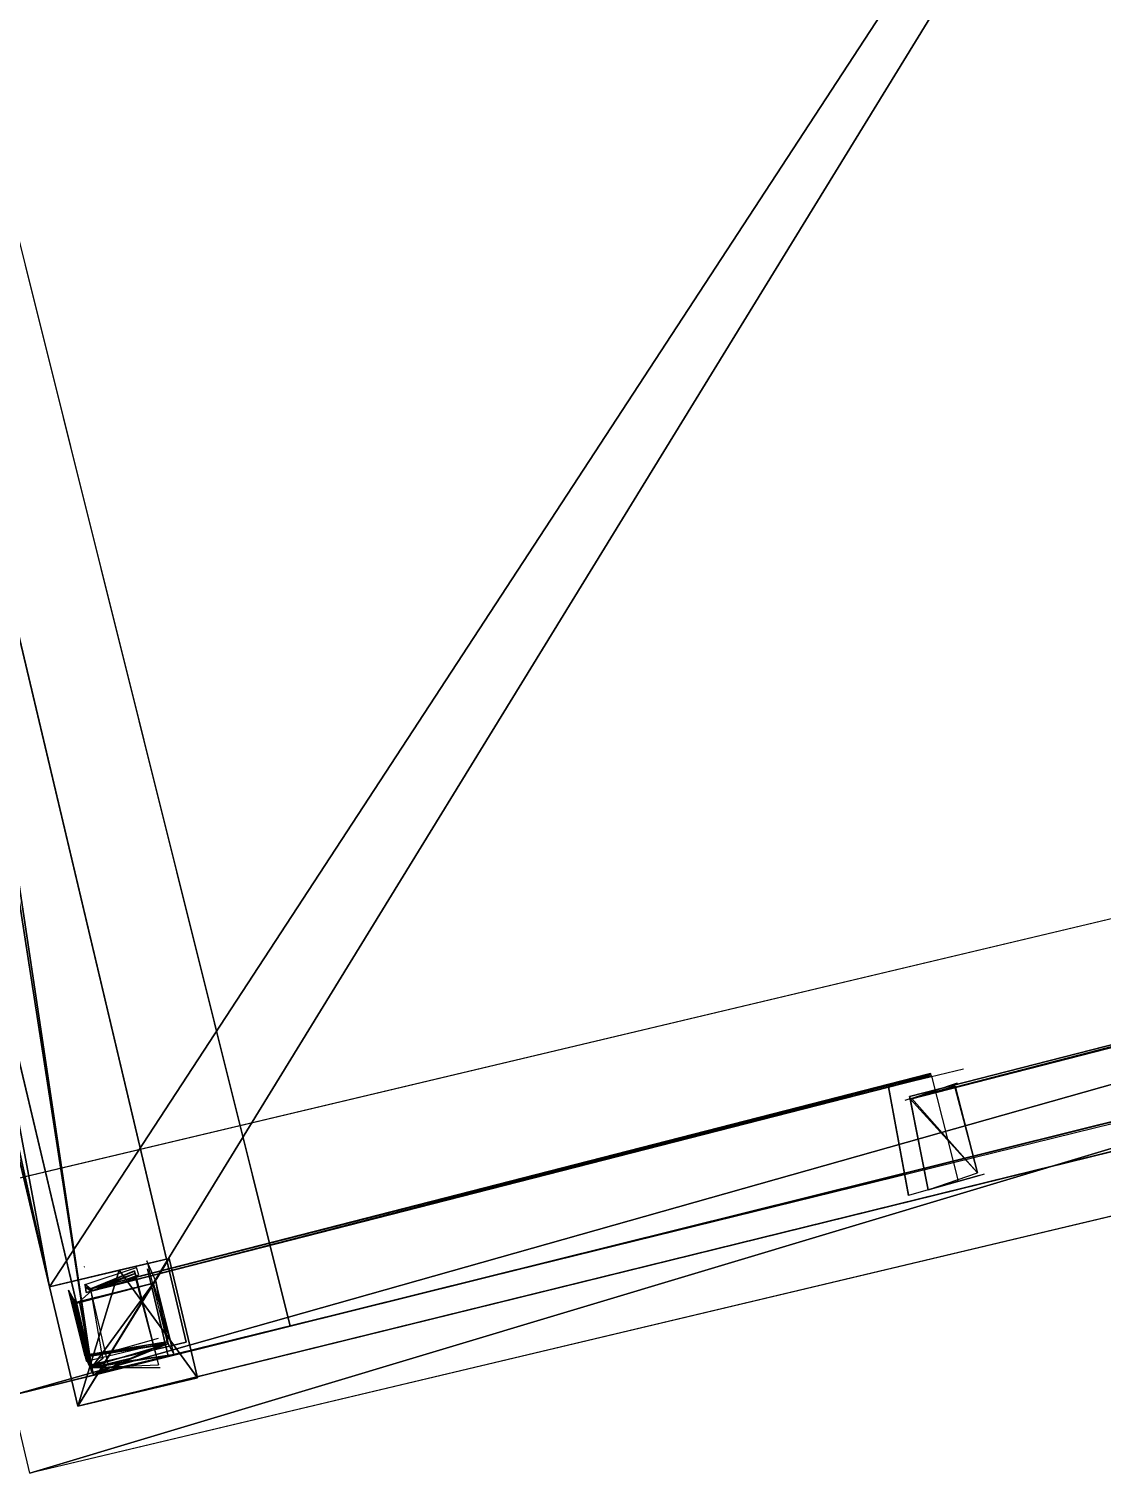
# Model space of a CAD drawing. Extents: x -324 to 583, y -546 to 160.
# Drawn here: x 231.1 to 296.4, y -516.1 to -428.2 of the extents above; entities that cross this region are included whole.
import ezdxf

# ---------------------------------------------------------------- set-up
doc = ezdxf.new("R2010")
doc.units = 0
doc.header["$MEASUREMENT"] = 0
doc.layers.get('0').update_dxf_attribs({"color": 13, "linetype": 'CONTINUOUS'})

msp = doc.modelspace()

# ---------------------------------------------------------------- linework, layer by layer
at = {"color": 0}
for p, q in [((227.067, -498.935, 41.674), (519.843, -429.412, 42.371)), ((519.843, -429.412, 42.371), (231.138, -516.082, 41.674)), ((519.843, -429.412, 42.371), (231.138, -516.082, 41.674)), ((228.551, -433.407, 43.144), (246.967, -507.136, 41.674)), ((232.339, -504.74, 8.574), (215.94, -435.682, 8.574)), ((215.94, -435.682, -1.508), (232.339, -504.74, -1.508)), ((215.94, -435.682, -1.508), (232.339, -504.74, -1.508)), ((217.499, -436.325, 39.482), (234.873, -509.595, 38.321)), ((517.611, -442.167, -1.508), (234.064, -512.007, -1.508)), ((234.064, -512.007, 8.574), (517.611, -442.167, 8.574)), ((517.611, -442.167, -1.508), (234.064, -512.007, -1.508)), ((504.6, -443.089, 41.674), (235.026, -510.119, 41.674)), ((504.6, -443.089, 41.674), (235.026, -510.119, 41.674)), ((504.973, -442.981, 38.212), (235.114, -510.079, 38.212)), ((504.6, -443.089, 41.674), (235.114, -510.079, 38.212)), ((504.6, -443.089, 41.674), (235.114, -510.079, 38.212)), ((473.794, -458.461, 42.338), (231.138, -516.082, 41.674)), ((335.682, -480.107, 39.101), (284.656, -493.175, 39.321)), ((284.699, -493.331, 42.978), (335.815, -480.24, 42.758)), ((285.859, -491.799, 39.101), (234.833, -504.867, 39.321)), ((283.371, -492.591, 42.605), (287.943, -491.48, 42.605)), ((285.932, -491.939, 42.594), (283.371, -492.591, 42.605)), ((285.949, -491.776, 39.101), (285.859, -491.799, 39.101)), ((285.952, -491.786, 39.356), (285.859, -491.799, 39.101)), ((285.952, -491.786, 39.356), (285.859, -491.799, 39.101)), ((285.932, -491.939, 42.594), (285.99, -491.924, 42.594)), ((285.932, -491.939, 42.594), (285.99, -491.924, 42.594)), ((285.932, -491.939, 42.594), (285.99, -491.924, 42.594)), ((285.992, -491.931, 42.758), (285.932, -491.939, 42.594)), ((285.992, -491.931, 42.758), (285.932, -491.939, 42.594)), ((285.952, -491.786, 39.356), (285.949, -491.776, 39.101)), ((285.962, -491.821, 40.173), (285.952, -491.786, 39.356)), ((285.99, -491.924, 42.594), (287.627, -498.316, 42.32)), ((285.992, -491.931, 42.758), (285.99, -491.924, 42.594)), ((285.05, -492.054, 40.177), (283.342, -492.488, 40.185)), ((283.371, -492.591, 42.605), (284.589, -499.174, 42.33)), ((284.696, -493.318, 42.679), (287.584, -492.334, 42.676)), ((287.445, -492.542, 42.67), (284.806, -493.287, 42.679)), ((286.547, -492.315, -79.347), (286.547, -492.315, -79.106)), ((287.351, -492.393, 42.669), (288.794, -497.812, 42.444)), ((287.445, -492.542, 42.67), (288.794, -497.812, 42.444)), ((284.685, -493.32, 42.679), (284.376, -493.408, 42.68)), ((284.696, -493.318, 42.679), (284.656, -493.175, 39.321)), ((284.696, -493.318, 42.679), (284.685, -493.32, 42.679)), ((284.699, -493.331, 42.978), (284.685, -493.32, 42.679)), ((284.806, -493.287, 42.679), (284.696, -493.318, 42.679)), ((284.806, -493.287, 42.679), (284.696, -493.318, 42.679)), ((284.696, -493.318, 42.679), (284.697, -493.324, 42.814)), ((284.696, -493.318, 42.679), (284.697, -493.324, 42.814)), ((284.696, -493.318, 42.679), (284.697, -493.324, 42.814)), ((285.8, -498.844, 42.582), (284.696, -493.318, 42.679)), ((284.696, -493.318, 42.679), (284.697, -493.324, 42.814)), ((285.8, -498.844, 42.582), (284.696, -493.318, 42.679)), ((284.697, -493.324, 42.814), (284.699, -493.331, 42.978)), ((284.697, -493.324, 42.814), (284.699, -493.331, 42.978)), ((284.697, -493.324, 42.814), (284.699, -493.331, 42.978)), ((284.806, -493.287, 42.679), (284.699, -493.331, 42.978)), ((285.8, -498.844, 42.582), (288.794, -497.812, 42.444)), ((285.8, -498.842, 42.535), (288.893, -497.969, 42.535)), ((285.8, -498.844, 42.582), (288.893, -497.971, 42.571)), ((288.893, -497.969, 42.535), (289.214, -497.878, 42.535)), ((288.893, -497.971, 42.571), (288.893, -497.969, 42.535)), ((287.627, -498.316, 42.32), (285.8, -498.842, 42.535)), ((285.8, -498.842, 42.535), (285.8, -498.844, 42.582)), ((284.589, -499.174, 42.33), (284.593, -499.189, 42.678)), ((239.606, -503.015, -1.508), (232.339, -504.74, -1.508)), ((239.606, -503.015, -1.508), (232.339, -504.74, -1.508)), ((238.245, -503.17, 2.294), (239.373, -507.622, 2.222)), ((234.469, -503.536, 8.085), (234.427, -503.544, 8.086)), ((234.51, -504.597, 31.9), (237.635, -503.567, 31.895)), ((234.833, -504.867, 39.321), (237.496, -503.774, 31.889)), ((234.872, -505.01, 42.679), (237.761, -504.026, 42.676)), ((237.621, -504.234, 42.67), (234.983, -504.979, 42.679)), ((237.496, -503.774, 31.889), (237.499, -503.787, 32.197)), ((237.499, -503.787, 32.197), (237.538, -503.93, 35.546)), ((237.527, -504.085, 42.669), (238.971, -509.504, 42.444)), ((237.538, -503.93, 35.546), (237.621, -504.234, 42.67)), ((237.621, -504.234, 42.67), (238.971, -509.504, 42.444)), ((239.553, -508.961, 3.165), (238.292, -503.649, 3.165)), ((238.292, -503.649, 3.165), (238.292, -503.649, 5.703)), ((239.553, -508.961, 5.703), (238.292, -503.649, 5.703)), ((234.064, -512.007, 8.574), (232.339, -504.74, 8.574)), ((232.339, -504.74, -1.508), (234.064, -512.007, -1.508)), ((234.064, -512.007, 8.574), (232.339, -504.74, 8.574)), ((232.339, -504.74, -1.508), (234.064, -512.007, -1.508)), ((232.339, -504.74, -1.508), (234.064, -512.007, -1.508)), ((233.482, -504.96, 2.77), (233.789, -505.496, 30.955)), ((234.485, -508.918, 2.706), (233.482, -504.96, 2.77)), ((233.778, -505.812, 41.736), (238.664, -504.517, 41.727)), ((234.158, -505.638, 41.744), (238.664, -504.517, 41.727)), ((234.872, -505.01, 42.679), (234.158, -505.638, 41.744)), ((234.158, -505.638, 41.744), (234.874, -505.016, 42.814)), ((234.522, -504.759, 35.557), (234.479, -504.601, 31.837)), ((234.522, -504.759, 35.557), (234.51, -504.597, 31.9)), ((234.833, -504.867, 39.321), (234.51, -504.597, 31.9)), ((234.862, -505.012, 42.679), (234.522, -504.759, 35.557)), ((234.553, -505.1, 42.68), (234.522, -504.759, 35.557)), ((234.522, -504.759, 35.557), (234.872, -505.01, 42.679)), ((234.522, -504.759, 35.557), (234.872, -505.01, 42.679)), ((234.862, -505.012, 42.679), (234.522, -504.759, 35.557)), ((234.862, -505.012, 42.679), (234.553, -505.1, 42.68)), ((234.837, -504.88, 39.629), (234.833, -504.867, 39.321)), ((234.837, -504.88, 39.629), (234.833, -504.867, 39.321)), ((234.837, -504.88, 39.629), (234.833, -504.867, 39.321)), ((234.837, -504.88, 39.629), (234.872, -505.01, 42.679)), ((234.837, -504.88, 39.629), (234.872, -505.01, 42.679)), ((234.837, -504.88, 39.629), (234.872, -505.01, 42.679)), ((234.872, -505.01, 42.679), (234.862, -505.012, 42.679)), ((234.872, -505.01, 42.679), (234.862, -505.012, 42.679)), ((234.872, -505.01, 42.679), (234.862, -505.012, 42.679)), ((234.876, -505.022, 42.978), (234.862, -505.012, 42.679)), ((234.876, -505.022, 42.978), (234.862, -505.012, 42.679)), ((234.983, -504.979, 42.679), (234.872, -505.01, 42.679)), ((234.983, -504.979, 42.679), (234.872, -505.01, 42.679)), ((234.983, -504.979, 42.679), (234.872, -505.01, 42.679)), ((235.585, -509.102, 8.931), (234.872, -505.01, 42.679)), ((234.872, -505.01, 42.679), (234.874, -505.016, 42.814)), ((234.872, -505.01, 42.679), (234.874, -505.016, 42.814)), ((234.872, -505.01, 42.679), (234.874, -505.016, 42.814)), ((234.872, -505.01, 42.679), (234.874, -505.016, 42.814)), ((234.874, -505.016, 42.814), (234.876, -505.022, 42.978)), ((234.874, -505.016, 42.814), (234.876, -505.022, 42.978)), ((234.874, -505.016, 42.814), (234.876, -505.022, 42.978)), ((234.983, -504.979, 42.679), (234.876, -505.022, 42.978)), ((234.983, -504.979, 42.679), (234.876, -505.022, 42.978)), ((235.906, -509.427, 41.678), (234.876, -505.022, 42.978)), ((238.664, -504.517, 41.727), (234.909, -509.659, 41.682)), ((238.664, -504.517, 41.727), (234.909, -509.659, 41.682)), ((239.926, -508.858, 41.791), (238.664, -504.517, 41.727)), ((239.926, -508.858, 41.791), (238.798, -504.405, 41.862)), ((234.86, -509.792, 30.887), (233.582, -505.272, 30.96)), ((233.699, -505.477, 41.75), (233.582, -505.272, 30.96)), ((234.909, -509.659, 41.682), (233.699, -505.477, 41.75)), ((233.789, -505.496, 30.955), (233.792, -505.501, 31.264)), ((234.873, -509.595, 38.321), (233.789, -505.496, 30.955)), ((234.873, -509.595, 38.321), (233.789, -505.496, 30.955)), ((233.792, -505.501, 31.264), (233.828, -505.565, 34.615)), ((233.792, -505.501, 31.264), (234.876, -509.601, 38.629)), ((233.792, -505.501, 31.264), (234.876, -509.601, 38.629)), ((233.828, -505.565, 34.615), (234.869, -509.5, 41.684)), ((233.828, -505.565, 34.615), (233.906, -505.701, 41.745)), ((233.828, -505.565, 34.615), (234.869, -509.5, 41.684)), ((233.906, -505.701, 41.745), (234.158, -505.638, 41.744)), ((233.906, -505.701, 41.745), (234.869, -509.5, 41.684)), ((233.906, -505.701, 41.745), (234.869, -509.5, 41.684)), ((234.909, -509.659, 41.682), (234.158, -505.638, 41.744)), ((234.909, -509.659, 41.682), (234.158, -505.638, 41.744)), ((246.967, -507.136, 41.674), (235.026, -510.119, 41.674)), ((246.967, -507.136, 41.674), (235.026, -510.119, 41.674)), ((239.373, -507.622, 2.222), (239.493, -508.101, 1.982)), ((234.478, -508.905, 2.007), (239.493, -508.101, 1.982)), ((234.569, -509.272, 2.704), (239.493, -508.101, 1.982)), ((240.655, -508.116, 41.796), (234.871, -509.489, 41.983)), ((239.493, -508.101, 1.982), (235.026, -510.119, 1.982)), ((239.56, -508.217, 8.114), (235.2, -509.995, 8.114)), ((238.944, -507.883, 3.025), (235.851, -508.756, 3.035)), ((237.245, -509.116, 41.675), (239.493, -508.101, 41.674)), ((239.493, -508.101, 1.982), (239.56, -508.217, 8.114)), ((239.493, -508.101, 1.982), (239.56, -508.217, 8.114)), ((239.56, -508.217, 8.114), (239.926, -508.858, 41.791)), ((239.56, -508.217, 8.114), (239.926, -508.858, 41.791)), ((234.478, -508.905, 2.031), (234.478, -508.905, 2.007)), ((234.478, -508.905, 2.031), (234.485, -508.918, 2.706)), ((234.485, -508.918, 2.706), (234.569, -509.272, 2.704)), ((234.491, -508.929, 3.261), (234.485, -508.918, 2.706)), ((234.491, -508.929, 3.261), (234.485, -508.918, 2.706)), ((234.533, -509.001, 7.06), (234.491, -508.929, 3.261)), ((234.533, -509.001, 7.06), (234.491, -508.929, 3.261)), ((234.873, -509.595, 38.321), (234.533, -509.001, 7.06)), ((234.533, -509.001, 7.06), (234.544, -509.06, 7.06)), ((234.873, -509.595, 38.321), (234.533, -509.001, 7.06)), ((234.873, -509.595, 38.321), (234.533, -509.001, 7.06)), ((234.86, -509.792, 30.887), (234.544, -509.06, 7.06)), ((234.909, -509.659, 41.682), (234.853, -509.454, 36.863)), ((234.873, -509.595, 38.321), (234.86, -509.792, 30.887)), ((234.873, -509.595, 38.321), (234.86, -509.792, 30.887)), ((234.869, -509.5, 41.684), (234.909, -509.659, 41.682)), ((234.869, -509.5, 41.684), (234.913, -509.665, 41.981)), ((234.869, -509.5, 41.684), (234.909, -509.659, 41.682)), ((234.869, -509.5, 41.684), (234.909, -509.659, 41.682)), ((234.869, -509.5, 41.684), (234.913, -509.665, 41.981)), ((234.869, -509.5, 41.684), (234.909, -509.659, 41.682)), ((234.913, -509.665, 41.981), (234.871, -509.489, 41.983)), ((234.876, -509.601, 38.629), (234.873, -509.595, 38.321)), ((234.876, -509.601, 38.629), (234.873, -509.595, 38.321)), ((234.876, -509.601, 38.629), (234.873, -509.595, 38.321)), ((234.876, -509.601, 38.629), (234.873, -509.595, 38.321)), ((234.876, -509.601, 38.629), (234.909, -509.659, 41.682)), ((234.876, -509.601, 38.629), (234.909, -509.659, 41.682)), ((234.876, -509.601, 38.629), (234.909, -509.659, 41.682)), ((234.876, -509.601, 38.629), (234.909, -509.659, 41.682)), ((239.926, -508.858, 41.791), (234.909, -509.659, 41.682)), ((239.926, -508.858, 41.791), (234.909, -509.659, 41.682)), ((239.926, -508.858, 41.791), (234.909, -509.659, 41.682)), ((235.585, -509.102, 8.931), (234.909, -509.659, 41.682)), ((235.906, -509.427, 41.678), (234.909, -509.659, 41.682)), ((234.909, -509.659, 41.682), (238.971, -509.504, 42.444)), ((239.926, -508.858, 41.791), (234.911, -509.662, 41.817)), ((235.026, -510.119, 41.674), (237.245, -509.116, 41.675)), ((235.026, -510.119, 41.674), (237.245, -509.116, 41.675)), ((235.321, -509.966, -6.772), (239.539, -508.948, -6.772)), ((235.851, -508.756, 3.035), (235.513, -508.841, 2.803)), ((235.513, -508.841, 2.803), (235.585, -509.102, 8.931)), ((237.245, -509.116, 41.675), (235.906, -509.427, 41.678)), ((239.553, -508.961, -6.772), (239.539, -508.948, -6.772)), ((239.553, -508.961, -4.233), (239.553, -508.961, 3.165)), ((239.553, -508.961, 3.165), (239.553, -508.961, 5.703)), ((239.553, -508.961, -6.772), (239.553, -508.961, -4.233)), ((235.026, -510.119, 41.674), (230.019, -511.369, 41.674)), ((241.331, -510.281, 8.574), (234.064, -512.007, 8.574)), ((241.331, -510.281, 8.574), (234.064, -512.007, 8.574)), ((234.908, -509.905, 34.546), (234.86, -509.792, 30.887)), ((234.908, -509.905, 34.546), (234.868, -509.834, 30.823)), ((234.908, -509.905, 34.546), (234.909, -509.659, 41.682)), ((234.908, -509.905, 34.546), (234.909, -509.659, 41.682)), ((234.913, -509.674, 41.681), (234.908, -509.905, 34.546)), ((234.913, -509.674, 41.681), (234.908, -509.905, 34.546)), ((235.026, -510.119, 41.674), (234.908, -509.905, 34.546)), ((234.909, -509.659, 41.682), (239.07, -509.663, 42.571)), ((234.909, -509.659, 41.682), (234.913, -509.674, 41.681)), ((234.909, -509.659, 41.682), (234.911, -509.662, 41.817)), ((234.909, -509.659, 41.682), (234.913, -509.674, 41.681)), ((234.909, -509.659, 41.682), (234.911, -509.662, 41.817)), ((234.909, -509.659, 41.682), (234.911, -509.662, 41.817)), ((234.909, -509.659, 41.682), (234.913, -509.674, 41.681)), ((234.909, -509.659, 41.682), (234.913, -509.674, 41.681)), ((234.909, -509.659, 41.682), (234.911, -509.662, 41.817)), ((234.911, -509.662, 41.817), (234.913, -509.665, 41.981)), ((234.911, -509.662, 41.817), (234.913, -509.665, 41.981)), ((234.911, -509.662, 41.817), (234.913, -509.665, 41.981)), ((234.913, -509.665, 41.981), (234.913, -509.674, 41.681)), ((234.913, -509.665, 41.981), (234.913, -509.674, 41.681)), ((234.913, -509.674, 41.681), (235.026, -510.119, 41.674)), ((234.913, -509.674, 41.681), (235.026, -510.119, 41.674)), ((235.114, -510.079, 38.212), (235.026, -510.119, 1.982)), ((235.114, -510.079, 38.212), (235.026, -510.119, 41.674)), ((235.114, -510.079, 38.212), (235.026, -510.119, 41.674)), ((235.321, -509.966, -47.055), (235.2, -509.995, -47.045)), ((235.2, -509.995, -76.572), (235.321, -509.966, -76.57)), ((235.2, -509.995, 8.114), (235.2, -509.995, -7.84)), ((235.321, -509.966, 1.777), (235.321, -509.966, -4.233)), ((235.321, -509.966, -4.233), (235.321, -509.966, -6.772)), ((231.138, -516.082, 41.674), (230.019, -511.369, 41.674))]:
    msp.add_line(p, q, dxfattribs=at)
at = {"color": 17}
for p, q in [((234.871, -509.489, 41.983), (217.502, -436.24, 43.144)), ((234.871, -509.489, 41.983), (217.502, -436.24, 43.144)), ((224.31, -439.186, 42.888), (240.655, -508.116, 41.796)), ((235.2, -509.995, 8.114), (517.843, -440.487, 8.114)), ((246.967, -507.136, 41.674), (504.6, -443.089, 41.674)), ((234.876, -505.022, 42.978), (285.992, -491.931, 42.758)), ((285.962, -491.821, 40.173), (285.05, -492.054, 40.177)), ((285.932, -491.939, 42.594), (285.05, -492.054, 40.177)), ((285.932, -491.939, 42.594), (285.05, -492.054, 40.177)), ((285.99, -491.924, 42.594), (285.962, -491.821, 40.173)), ((285.99, -491.924, 42.594), (285.962, -491.821, 40.173)), ((283.342, -492.488, 40.185), (283.371, -492.591, 42.605)), ((284.593, -499.189, 42.678), (283.371, -492.591, 42.605)), ((288.794, -497.812, 42.444), (284.696, -493.318, 42.679)), ((288.794, -497.812, 42.444), (284.696, -493.318, 42.679)), ((285.8, -498.844, 42.582), (284.697, -493.324, 42.814)), ((285.8, -498.842, 42.535), (284.593, -499.189, 42.678)), ((232.339, -504.74, 40.606), (239.606, -503.015, 40.606)), ((232.339, -504.74, 40.606), (239.606, -503.015, 40.606)), ((236.571, -503.735, -82.295), (239.606, -503.015, -82.295)), ((236.571, -503.735, -82.295), (239.606, -503.015, -82.295)), ((238.798, -504.405, 41.862), (238.245, -503.17, 2.294)), ((241.331, -510.281, -82.295), (239.606, -503.015, -82.295)), ((241.331, -510.281, 40.606), (239.606, -503.015, 40.606)), ((239.606, -503.015, -82.295), (239.606, -503.015, -1.508)), ((241.331, -510.281, -82.295), (239.606, -503.015, -82.295)), ((239.606, -503.015, -82.295), (239.606, -503.015, -1.508)), ((239.606, -503.015, -1.508), (239.606, -503.015, 40.606)), ((241.331, -510.281, 40.606), (239.606, -503.015, 40.606)), ((239.606, -503.015, -1.508), (239.606, -503.015, 40.606)), ((232.339, -504.74, -82.295), (236.571, -503.735, -82.295)), ((232.339, -504.74, -82.295), (236.571, -503.735, -82.295)), ((237.499, -503.787, 32.197), (234.837, -504.88, 39.629)), ((237.499, -503.787, 32.197), (234.837, -504.88, 39.629)), ((237.538, -503.93, 35.546), (234.983, -504.979, 42.679)), ((237.538, -503.93, 35.546), (234.983, -504.979, 42.679)), ((237.761, -504.026, 42.676), (237.635, -503.567, 31.895)), ((232.339, -504.74, 8.574), (232.339, -504.74, 40.606)), ((232.339, -504.74, 40.606), (234.064, -512.007, 40.606)), ((232.339, -504.74, -82.295), (234.064, -512.007, -82.295)), ((232.339, -504.74, 40.606), (234.064, -512.007, 40.606)), ((232.339, -504.74, -82.295), (232.339, -504.74, -1.508)), ((232.339, -504.74, -1.508), (232.339, -504.74, 8.574)), ((232.339, -504.74, -82.295), (232.339, -504.74, -1.508)), ((232.339, -504.74, -82.295), (234.064, -512.007, -82.295)), ((232.339, -504.74, -1.508), (232.339, -504.74, 8.574)), ((232.339, -504.74, -1.508), (232.339, -504.74, 8.574)), ((232.339, -504.74, 8.574), (232.339, -504.74, 40.606)), ((239.493, -508.101, 41.674), (239.493, -508.101, 1.982)), ((239.553, -508.961, -6.772), (235.321, -509.966, -6.772)), ((239.553, -508.961, -4.233), (235.321, -509.966, -4.233)), ((239.553, -508.961, -6.772), (235.321, -509.966, -6.772)), ((234.064, -512.007, -82.295), (241.331, -510.281, -82.295)), ((234.064, -512.007, 40.606), (241.331, -510.281, 40.606)), ((234.064, -512.007, -82.295), (241.331, -510.281, -82.295)), ((234.064, -512.007, 40.606), (241.331, -510.281, 40.606)), ((241.331, -510.281, -82.295), (241.331, -510.281, 8.574)), ((241.331, -510.281, 8.574), (241.331, -510.281, 40.606)), ((241.331, -510.281, 8.574), (241.331, -510.281, 40.606)), ((241.331, -510.281, -82.295), (241.331, -510.281, 8.574)), ((234.064, -512.007, 8.574), (234.064, -512.007, 40.606)), ((234.064, -512.007, -1.508), (234.064, -512.007, 8.574)), ((234.064, -512.007, -82.295), (234.064, -512.007, -1.508)), ((234.064, -512.007, 8.574), (234.064, -512.007, 40.606)), ((234.064, -512.007, -1.508), (234.064, -512.007, 8.574)), ((234.064, -512.007, -82.295), (234.064, -512.007, -1.508)), ((234.064, -512.007, -1.508), (234.064, -512.007, 8.574))]:
    msp.add_line(p, q, dxfattribs=at)

# ---------------------------------------------------------------- meshes
at = {"color": 55}
mesh = msp.add_polyface(dxfattribs=at)
corners = [(232.339, -504.74, -1.508), (216.973, -435.437, -1.508), (215.94, -435.682, -1.508), (219.255, -434.895, -1.508), (207.378, -384.878, -1.508), (334.181, -348.881, -1.508), (206.055, -379.306, -1.508), (218.562, -431.976, -1.508), (234.064, -512.007, -1.508), (517.611, -442.167, -1.508), (336.464, -348.339, -1.508), (388.061, -237.918, -1.508), (390.344, -237.376, -1.508), (442.155, -118.173, -1.508), (437.047, -96.177, -1.508), (442.068, -117.319, -1.508), (446.893, -138.126, -1.508), (461.299, -198.792, -1.508), (466.185, -219.367, -1.508), (466.294, -219.341, -1.508), (473.346, -249.039, -1.508), (516.487, -437.266, -1.508), (286.869, -139.482, -1.508), (338.821, -119.501, -1.508), (285.15, -132.246, -1.508), (294.885, -173.24, -1.508), (368.549, -155.748, -1.508), (370.897, -155.484, -1.508), (371.91, -159.747, -1.508), (376.072, -177.276, -1.508), (385.458, -216.801, -1.508), (389.65, -234.458, -1.508), (335.771, -345.42, -1.508), (314.397, -255.411, -1.508)]
mesh.append_faces([[corners[k] for k in face] for face in [(0, 1, 2), (4, 5, 6), (14, 13, 15), (20, 9, 21), (22, 23, 24), (32, 11, 33)]], dxfattribs={"vtx0": -1, "color": 55})
mesh.append_faces([[corners[k] for k in face] for face in [(1, 0, 3), (5, 9, 10), (11, 9, 12), (13, 9, 16), (16, 9, 17), (17, 9, 18), (18, 9, 19), (19, 9, 20), (23, 26, 14)]], dxfattribs={"vtx0": -1, "vtx1": -1, "color": 55})
mesh.append_faces([[corners[k] for k in face] for face in [(5, 3, 0), (10, 9, 11), (12, 9, 13), (12, 13, 14)]], dxfattribs={"vtx0": -1, "vtx1": -1, "vtx2": -1, "color": 55})
mesh.append_faces([[corners[k] for k in face] for face in [(5, 4, 7), (5, 7, 3), (5, 0, 8), (5, 8, 9), (23, 22, 25), (23, 25, 26), (14, 26, 27), (14, 27, 28), (14, 28, 29), (14, 29, 30), (14, 30, 31), (14, 31, 12), (11, 32, 10)]], dxfattribs={"vtx0": -1, "vtx2": -1, "color": 55})
at = {"color": 0}
mesh = msp.add_polyface(dxfattribs=at)
corners = [(519.843, -429.412, 42.371), (230.019, -511.369, 41.674), (227.067, -498.935, 41.674), (231.138, -516.082, 41.674)]
mesh.append_faces([[corners[k] for k in face] for face in [(0, 1, 2), (1, 0, 3)]], dxfattribs={"vtx0": -1, "color": 0})
mesh = msp.add_polyface(dxfattribs=at)
corners = [(519.843, -429.412, 42.371), (473.794, -458.461, 42.338), (231.138, -516.082, 41.674)]
mesh.append_faces([[corners[k] for k in face] for face in [(0, 1, 2)]], dxfattribs={"color": 0})
at = {"color": 17}
mesh = msp.add_polyface(dxfattribs=at)
corners = [(230.019, -511.369, 41.674), (217.951, -436.055, 43.144), (211.604, -437.641, 43.144), (228.551, -433.407, 43.144), (246.967, -507.136, 41.674), (235.026, -510.119, 41.674)]
mesh.append_faces([[corners[k] for k in face] for face in [(0, 1, 2), (4, 0, 5)]], dxfattribs={"vtx0": -1, "color": 17})
mesh.append_faces([[corners[k] for k in face] for face in [(1, 0, 3), (3, 0, 4)]], dxfattribs={"vtx0": -1, "vtx1": -1, "color": 17})
mesh = msp.add_polyface(dxfattribs=at)
corners = [(217.502, -436.24, 43.144), (223.271, -434.802, 42.958), (217.487, -436.175, 43.145), (234.871, -509.489, 41.983), (224.31, -439.186, 42.888), (240.655, -508.116, 41.796)]
mesh.append_faces([[corners[k] for k in face] for face in [(0, 1, 2), (4, 3, 5)]], dxfattribs={"vtx0": -1, "color": 17})
mesh.append_faces([[corners[k] for k in face] for face in [(1, 3, 4)]], dxfattribs={"vtx0": -1, "vtx1": -1, "color": 17})
mesh.append_faces([[corners[k] for k in face] for face in [(1, 0, 3)]], dxfattribs={"vtx0": -1, "vtx2": -1, "color": 17})
mesh = msp.add_polyface(dxfattribs=at)
corners = [(215.94, -435.682, 8.574), (232.339, -504.74, -1.508), (232.339, -504.74, 8.574), (215.94, -435.682, -1.508)]
mesh.append_faces([[corners[k] for k in face] for face in [(0, 1, 2), (1, 0, 3)]], dxfattribs={"vtx0": -1, "color": 17})
mesh = msp.add_polyface(dxfattribs=at)
corners = [(234.871, -509.489, 41.983), (234.911, -509.662, 41.817), (234.913, -509.665, 41.981), (234.909, -509.659, 41.682), (234.876, -509.601, 38.629), (234.873, -509.595, 38.321), (217.499, -436.325, 39.482), (217.505, -436.323, 40.555), (217.52, -436.32, 42.979), (217.502, -436.24, 43.144)]
mesh.append_faces([[corners[k] for k in face] for face in [(0, 1, 2), (8, 0, 9)]], dxfattribs={"vtx0": -1, "color": 17})
mesh.append_faces([[corners[k] for k in face] for face in [(1, 0, 3), (3, 0, 4), (4, 0, 5), (5, 0, 6), (6, 0, 7), (7, 0, 8)]], dxfattribs={"vtx0": -1, "vtx1": -1, "color": 17})
mesh = msp.add_polyface(dxfattribs=at)
corners = [(517.611, -442.167, -1.508), (234.064, -512.007, 8.574), (234.064, -512.007, -1.508), (517.611, -442.167, 7.06), (517.611, -442.167, 8.574)]
mesh.append_faces([[corners[k] for k in face] for face in [(0, 1, 2), (1, 3, 4)]], dxfattribs={"vtx0": -1, "color": 17})
mesh.append_faces([[corners[k] for k in face] for face in [(1, 0, 3)]], dxfattribs={"vtx0": -1, "vtx2": -1, "color": 17})
mesh = msp.add_polyface(dxfattribs=at)
corners = [(504.6, -443.089, 41.674), (235.026, -510.119, 41.674), (246.967, -507.136, 41.674)]
mesh.append_faces([[corners[k] for k in face] for face in [(0, 1, 2)]], dxfattribs={"color": 17})
mesh = msp.add_polyface(dxfattribs=at)
corners = [(235.026, -510.119, 41.674), (235.114, -510.079, 38.212), (504.6, -443.089, 41.674)]
mesh.append_faces([[corners[k] for k in face] for face in [(0, 1, 2)]], dxfattribs={"color": 17})
mesh = msp.add_polyface(dxfattribs=at)
corners = [(504.6, -443.089, 41.674), (235.114, -510.079, 38.212), (504.973, -442.981, 38.212)]
mesh.append_faces([[corners[k] for k in face] for face in [(0, 1, 2)]], dxfattribs={"color": 17})
mesh = msp.add_polyface(dxfattribs=at)
corners = [(284.656, -493.175, 39.321), (335.776, -480.095, 39.356), (335.682, -480.107, 39.101), (284.696, -493.318, 42.679), (335.785, -480.129, 40.173), (335.813, -480.233, 42.594), (335.755, -480.247, 42.594), (335.815, -480.24, 42.758), (284.697, -493.324, 42.814), (284.699, -493.331, 42.978)]
mesh.append_faces([[corners[k] for k in face] for face in [(0, 1, 2), (7, 8, 9)]], dxfattribs={"vtx0": -1, "color": 17})
mesh.append_faces([[corners[k] for k in face] for face in [(1, 3, 4), (4, 3, 5), (5, 3, 6), (6, 3, 7)]], dxfattribs={"vtx0": -1, "vtx1": -1, "color": 17})
mesh.append_faces([[corners[k] for k in face] for face in [(1, 0, 3), (7, 3, 8)]], dxfattribs={"vtx0": -1, "vtx2": -1, "color": 17})
mesh = msp.add_polyface(dxfattribs=at)
corners = [(234.833, -504.867, 39.321), (285.952, -491.786, 39.356), (285.859, -491.799, 39.101), (234.837, -504.88, 39.629), (285.962, -491.821, 40.173), (234.872, -505.01, 42.679), (285.99, -491.924, 42.594), (285.932, -491.939, 42.594)]
mesh.append_faces([[corners[k] for k in face] for face in [(0, 1, 2), (6, 5, 7)]], dxfattribs={"vtx0": -1, "color": 17})
mesh.append_faces([[corners[k] for k in face] for face in [(1, 3, 4), (4, 5, 6)]], dxfattribs={"vtx0": -1, "vtx1": -1, "color": 17})
mesh.append_faces([[corners[k] for k in face] for face in [(1, 0, 3), (4, 3, 5)]], dxfattribs={"vtx0": -1, "vtx2": -1, "color": 17})
mesh = msp.add_polyface(dxfattribs=at)
corners = [(234.872, -505.01, 42.679), (285.992, -491.931, 42.758), (285.932, -491.939, 42.594), (234.874, -505.016, 42.814), (234.876, -505.022, 42.978)]
mesh.append_faces([[corners[k] for k in face] for face in [(0, 1, 2), (1, 3, 4)]], dxfattribs={"vtx0": -1, "color": 17})
mesh.append_faces([[corners[k] for k in face] for face in [(1, 0, 3)]], dxfattribs={"vtx0": -1, "vtx2": -1, "color": 17})
mesh = msp.add_polyface(dxfattribs=at)
corners = [(283.342, -492.488, 40.185), (285.932, -491.939, 42.594), (285.05, -492.054, 40.177), (283.371, -492.591, 42.605)]
mesh.append_faces([[corners[k] for k in face] for face in [(0, 1, 2), (1, 0, 3)]], dxfattribs={"vtx0": -1, "color": 17})
mesh = msp.add_polyface(dxfattribs=at)
corners = [(285.05, -492.054, 40.177), (285.99, -491.924, 42.594), (285.962, -491.821, 40.173), (285.932, -491.939, 42.594)]
mesh.append_faces([[corners[k] for k in face] for face in [(0, 1, 2), (1, 0, 3)]], dxfattribs={"vtx0": -1, "color": 17})
at = {"color": 0}
mesh = msp.add_polyface(dxfattribs=at)
corners = [(285.952, -491.786, 39.356), (285.949, -491.776, 39.101), (285.859, -491.799, 39.101)]
mesh.append_faces([[corners[k] for k in face] for face in [(0, 1, 2)]], dxfattribs={"color": 0})
mesh = msp.add_polyface(dxfattribs=at)
corners = [(285.992, -491.931, 42.758), (285.99, -491.924, 42.594), (285.932, -491.939, 42.594)]
mesh.append_faces([[corners[k] for k in face] for face in [(0, 1, 2)]], dxfattribs={"color": 0})
mesh = msp.add_polyface(dxfattribs=at)
corners = [(283.371, -492.591, 42.605), (284.589, -499.174, 42.33), (284.593, -499.189, 42.678)]
mesh.append_faces([[corners[k] for k in face] for face in [(0, 1, 2)]], dxfattribs={"color": 0})
at = {"color": 17}
mesh = msp.add_polyface(dxfattribs=at)
corners = [(288.794, -497.812, 42.444), (284.806, -493.287, 42.679), (284.696, -493.318, 42.679), (287.445, -492.542, 42.67)]
mesh.append_faces([[corners[k] for k in face] for face in [(0, 1, 2), (1, 0, 3)]], dxfattribs={"vtx0": -1, "color": 17})
at = {"color": 0}
mesh = msp.add_polyface(dxfattribs=at)
corners = [(284.685, -493.32, 42.679), (284.697, -493.324, 42.814), (284.696, -493.318, 42.679), (284.699, -493.331, 42.978)]
mesh.append_faces([[corners[k] for k in face] for face in [(0, 1, 2), (1, 0, 3)]], dxfattribs={"vtx0": -1, "color": 0})
mesh = msp.add_polyface(dxfattribs=at)
corners = [(284.806, -493.287, 42.679), (284.697, -493.324, 42.814), (284.699, -493.331, 42.978), (284.696, -493.318, 42.679)]
mesh.append_faces([[corners[k] for k in face] for face in [(0, 1, 2), (1, 0, 3)]], dxfattribs={"vtx0": -1, "color": 0})
at = {"color": 17}
mesh = msp.add_polyface(dxfattribs=at)
corners = [(288.794, -497.812, 42.444), (284.696, -493.318, 42.679), (285.8, -498.844, 42.582)]
mesh.append_faces([[corners[k] for k in face] for face in [(0, 1, 2)]], dxfattribs={"color": 17})
at = {"color": 0}
mesh = msp.add_polyface(dxfattribs=at)
corners = [(284.696, -493.318, 42.679), (284.697, -493.324, 42.814), (285.8, -498.844, 42.582)]
mesh.append_faces([[corners[k] for k in face] for face in [(0, 1, 2)]], dxfattribs={"color": 0})
mesh = msp.add_polyface(dxfattribs=at)
corners = [(285.8, -498.844, 42.582), (288.893, -497.969, 42.535), (285.8, -498.842, 42.535), (288.893, -497.971, 42.571)]
mesh.append_faces([[corners[k] for k in face] for face in [(0, 1, 2), (1, 0, 3)]], dxfattribs={"vtx0": -1, "color": 0})
at = {"color": 17}
mesh = msp.add_polyface(dxfattribs=at)
corners = [(236.571, -503.735, -82.295), (234.064, -512.007, -82.295), (232.339, -504.74, -82.295), (241.331, -510.281, -82.295), (239.606, -503.015, -82.295)]
mesh.append_faces([[corners[k] for k in face] for face in [(0, 1, 2), (3, 0, 4)]], dxfattribs={"vtx0": -1, "color": 17})
mesh.append_faces([[corners[k] for k in face] for face in [(1, 0, 3)]], dxfattribs={"vtx0": -1, "vtx1": -1, "color": 17})
mesh = msp.add_polyface(dxfattribs=at)
corners = [(234.064, -512.007, 40.606), (239.606, -503.015, 40.606), (232.339, -504.74, 40.606), (241.331, -510.281, 40.606)]
mesh.append_faces([[corners[k] for k in face] for face in [(0, 1, 2), (1, 0, 3)]], dxfattribs={"vtx0": -1, "color": 17})
mesh = msp.add_polyface(dxfattribs=at)
corners = [(232.339, -504.74, -1.508), (236.571, -503.735, -82.295), (232.339, -504.74, -82.295), (239.606, -503.015, -82.295), (239.606, -503.015, -1.508)]
mesh.append_faces([[corners[k] for k in face] for face in [(0, 1, 2), (3, 0, 4)]], dxfattribs={"vtx0": -1, "color": 17})
mesh.append_faces([[corners[k] for k in face] for face in [(1, 0, 3)]], dxfattribs={"vtx0": -1, "vtx1": -1, "color": 17})
mesh = msp.add_polyface(dxfattribs=at)
corners = [(232.339, -504.74, 8.574), (239.606, -503.015, -1.508), (232.339, -504.74, -1.508), (239.606, -503.015, 40.606), (232.339, -504.74, 40.606)]
mesh.append_faces([[corners[k] for k in face] for face in [(0, 1, 2), (3, 0, 4)]], dxfattribs={"vtx0": -1, "color": 17})
mesh.append_faces([[corners[k] for k in face] for face in [(1, 0, 3)]], dxfattribs={"vtx0": -1, "vtx1": -1, "color": 17})
at = {"color": 0}
mesh = msp.add_polyface(dxfattribs=at)
corners = [(238.798, -504.405, 41.862), (239.56, -508.217, 8.114), (239.926, -508.858, 41.791), (239.493, -508.101, 1.982), (239.373, -507.622, 2.222), (238.245, -503.17, 2.294)]
mesh.append_faces([[corners[k] for k in face] for face in [(0, 1, 2), (4, 0, 5)]], dxfattribs={"vtx0": -1, "color": 0})
mesh.append_faces([[corners[k] for k in face] for face in [(1, 0, 3), (3, 0, 4)]], dxfattribs={"vtx0": -1, "vtx1": -1, "color": 0})
at = {"color": 17}
mesh = msp.add_polyface(dxfattribs=at)
corners = [(239.606, -503.015, -82.295), (241.331, -510.281, 8.574), (241.331, -510.281, -82.295), (241.331, -510.281, 40.606), (239.606, -503.015, 40.606), (239.606, -503.015, -1.508)]
mesh.append_faces([[corners[k] for k in face] for face in [(0, 1, 2), (4, 0, 5)]], dxfattribs={"vtx0": -1, "color": 17})
mesh.append_faces([[corners[k] for k in face] for face in [(1, 0, 3), (3, 0, 4)]], dxfattribs={"vtx0": -1, "vtx1": -1, "color": 17})
at = {"color": 0}
mesh = msp.add_polyface(dxfattribs=at)
corners = [(234.833, -504.867, 39.321), (237.499, -503.787, 32.197), (237.496, -503.774, 31.889), (234.837, -504.88, 39.629)]
mesh.append_faces([[corners[k] for k in face] for face in [(0, 1, 2), (1, 0, 3)]], dxfattribs={"vtx0": -1, "color": 0})
at = {"color": 17}
mesh = msp.add_polyface(dxfattribs=at)
corners = [(234.837, -504.88, 39.629), (237.538, -503.93, 35.546), (237.499, -503.787, 32.197), (234.983, -504.979, 42.679), (234.872, -505.01, 42.679)]
mesh.append_faces([[corners[k] for k in face] for face in [(0, 1, 2), (3, 0, 4)]], dxfattribs={"vtx0": -1, "color": 17})
mesh.append_faces([[corners[k] for k in face] for face in [(1, 0, 3)]], dxfattribs={"vtx0": -1, "vtx1": -1, "color": 17})
mesh = msp.add_polyface(dxfattribs=at)
corners = [(234.983, -504.979, 42.679), (237.621, -504.234, 42.67), (237.538, -503.93, 35.546)]
mesh.append_faces([[corners[k] for k in face] for face in [(0, 1, 2)]], dxfattribs={"color": 17})
at = {"color": 0}
mesh = msp.add_polyface(dxfattribs=at)
corners = [(238.292, -503.649, 3.165), (239.553, -508.961, 5.703), (239.553, -508.961, 3.165), (238.292, -503.649, 5.703)]
mesh.append_faces([[corners[k] for k in face] for face in [(0, 1, 2), (1, 0, 3)]], dxfattribs={"vtx0": -1, "color": 0})
at = {"color": 17}
mesh = msp.add_polyface(dxfattribs=at)
corners = [(234.064, -512.007, 40.606), (232.339, -504.74, 8.574), (234.064, -512.007, 8.574), (232.339, -504.74, 40.606)]
mesh.append_faces([[corners[k] for k in face] for face in [(0, 1, 2), (1, 0, 3)]], dxfattribs={"vtx0": -1, "color": 17})
mesh = msp.add_polyface(dxfattribs=at)
corners = [(232.339, -504.74, 8.574), (234.064, -512.007, -1.508), (234.064, -512.007, 8.574), (232.339, -504.74, -1.508)]
mesh.append_faces([[corners[k] for k in face] for face in [(0, 1, 2), (1, 0, 3)]], dxfattribs={"vtx0": -1, "color": 17})
mesh = msp.add_polyface(dxfattribs=at)
corners = [(232.339, -504.74, -1.508), (234.064, -512.007, -82.295), (234.064, -512.007, -1.508), (232.339, -504.74, -82.295)]
mesh.append_faces([[corners[k] for k in face] for face in [(0, 1, 2), (1, 0, 3)]], dxfattribs={"vtx0": -1, "color": 17})
at = {"color": 0}
mesh = msp.add_polyface(dxfattribs=at)
corners = [(233.789, -505.496, 30.955), (234.533, -509.001, 7.06), (234.873, -509.595, 38.321), (234.491, -508.929, 3.261), (234.485, -508.918, 2.706), (233.482, -504.96, 2.77)]
mesh.append_faces([[corners[k] for k in face] for face in [(0, 1, 2), (4, 0, 5)]], dxfattribs={"vtx0": -1, "color": 0})
mesh.append_faces([[corners[k] for k in face] for face in [(1, 0, 3), (3, 0, 4)]], dxfattribs={"vtx0": -1, "vtx1": -1, "color": 0})
mesh = msp.add_polyface(dxfattribs=at)
corners = [(238.664, -504.517, 41.727), (234.158, -505.638, 41.744), (234.909, -509.659, 41.682)]
mesh.append_faces([[corners[k] for k in face] for face in [(0, 1, 2)]], dxfattribs={"color": 0})
mesh = msp.add_polyface(dxfattribs=at)
corners = [(234.874, -505.016, 42.814), (234.158, -505.638, 41.744), (234.872, -505.01, 42.679)]
mesh.append_faces([[corners[k] for k in face] for face in [(0, 1, 2)]], dxfattribs={"color": 0})
mesh = msp.add_polyface(dxfattribs=at)
corners = [(234.522, -504.759, 35.557), (234.833, -504.867, 39.321), (234.51, -504.597, 31.9), (234.837, -504.88, 39.629), (234.872, -505.01, 42.679)]
mesh.append_faces([[corners[k] for k in face] for face in [(0, 1, 2), (3, 0, 4)]], dxfattribs={"vtx0": -1, "color": 0})
mesh.append_faces([[corners[k] for k in face] for face in [(1, 0, 3)]], dxfattribs={"vtx0": -1, "vtx1": -1, "color": 0})
mesh = msp.add_polyface(dxfattribs=at)
corners = [(234.553, -505.1, 42.68), (234.862, -505.012, 42.679), (234.522, -504.759, 35.557)]
mesh.append_faces([[corners[k] for k in face] for face in [(0, 1, 2)]], dxfattribs={"color": 0})
mesh = msp.add_polyface(dxfattribs=at)
corners = [(234.862, -505.012, 42.679), (234.522, -504.759, 35.557), (234.872, -505.01, 42.679)]
mesh.append_faces([[corners[k] for k in face] for face in [(0, 1, 2)]], dxfattribs={"color": 0})
mesh = msp.add_polyface(dxfattribs=at)
corners = [(234.862, -505.012, 42.679), (234.874, -505.016, 42.814), (234.872, -505.01, 42.679), (234.876, -505.022, 42.978)]
mesh.append_faces([[corners[k] for k in face] for face in [(0, 1, 2), (1, 0, 3)]], dxfattribs={"vtx0": -1, "color": 0})
mesh = msp.add_polyface(dxfattribs=at)
corners = [(234.983, -504.979, 42.679), (234.874, -505.016, 42.814), (234.876, -505.022, 42.978), (234.872, -505.01, 42.679)]
mesh.append_faces([[corners[k] for k in face] for face in [(0, 1, 2), (1, 0, 3)]], dxfattribs={"vtx0": -1, "color": 0})
mesh = msp.add_polyface(dxfattribs=at)
corners = [(239.926, -508.858, 41.791), (238.664, -504.517, 41.727), (234.909, -509.659, 41.682)]
mesh.append_faces([[corners[k] for k in face] for face in [(0, 1, 2)]], dxfattribs={"color": 0})
mesh = msp.add_polyface(dxfattribs=at)
corners = [(233.792, -505.501, 31.264), (234.873, -509.595, 38.321), (234.876, -509.601, 38.629), (233.789, -505.496, 30.955)]
mesh.append_faces([[corners[k] for k in face] for face in [(0, 1, 2), (1, 0, 3)]], dxfattribs={"vtx0": -1, "color": 0})
mesh = msp.add_polyface(dxfattribs=at)
corners = [(234.869, -509.5, 41.684), (234.876, -509.601, 38.629), (234.909, -509.659, 41.682), (233.792, -505.501, 31.264), (233.828, -505.565, 34.615)]
mesh.append_faces([[corners[k] for k in face] for face in [(0, 1, 2), (3, 0, 4)]], dxfattribs={"vtx0": -1, "color": 0})
mesh.append_faces([[corners[k] for k in face] for face in [(1, 0, 3)]], dxfattribs={"vtx0": -1, "vtx1": -1, "color": 0})
mesh = msp.add_polyface(dxfattribs=at)
corners = [(233.828, -505.565, 34.615), (234.869, -509.5, 41.684), (233.906, -505.701, 41.745)]
mesh.append_faces([[corners[k] for k in face] for face in [(0, 1, 2)]], dxfattribs={"color": 0})
mesh = msp.add_polyface(dxfattribs=at)
corners = [(234.869, -509.5, 41.684), (234.158, -505.638, 41.744), (233.906, -505.701, 41.745), (234.909, -509.659, 41.682)]
mesh.append_faces([[corners[k] for k in face] for face in [(0, 1, 2), (1, 0, 3)]], dxfattribs={"vtx0": -1, "color": 0})
mesh = msp.add_polyface(dxfattribs=at)
corners = [(234.478, -508.905, 2.007), (239.56, -508.217, 8.114), (239.493, -508.101, 1.982), (234.478, -508.905, 2.031), (234.485, -508.918, 2.706), (234.491, -508.929, 3.261), (234.533, -509.001, 7.06), (234.873, -509.595, 38.321), (239.926, -508.858, 41.791), (234.876, -509.601, 38.629), (234.909, -509.659, 41.682)]
mesh.append_faces([[corners[k] for k in face] for face in [(0, 1, 2), (8, 9, 10)]], dxfattribs={"vtx0": -1, "color": 0})
mesh.append_faces([[corners[k] for k in face] for face in [(1, 7, 8)]], dxfattribs={"vtx0": -1, "vtx1": -1, "color": 0})
mesh.append_faces([[corners[k] for k in face] for face in [(1, 0, 3), (1, 3, 4), (1, 4, 5), (1, 5, 6), (1, 6, 7), (8, 7, 9)]], dxfattribs={"vtx0": -1, "vtx2": -1, "color": 0})
mesh = msp.add_polyface(dxfattribs=at)
corners = [(235.114, -510.079, 38.212), (239.493, -508.101, 1.982), (235.026, -510.119, 1.982), (239.493, -508.101, 41.674), (235.026, -510.119, 41.674), (237.245, -509.116, 41.675)]
mesh.append_faces([[corners[k] for k in face] for face in [(0, 1, 2), (3, 4, 5)]], dxfattribs={"vtx0": -1, "color": 0})
mesh.append_faces([[corners[k] for k in face] for face in [(1, 0, 3)]], dxfattribs={"vtx0": -1, "vtx1": -1, "color": 0})
mesh.append_faces([[corners[k] for k in face] for face in [(3, 0, 4)]], dxfattribs={"vtx0": -1, "vtx2": -1, "color": 0})
mesh = msp.add_polyface(dxfattribs=at)
corners = [(234.873, -509.595, 38.321), (234.544, -509.06, 7.06), (234.86, -509.792, 30.887), (234.533, -509.001, 7.06)]
mesh.append_faces([[corners[k] for k in face] for face in [(0, 1, 2), (1, 0, 3)]], dxfattribs={"vtx0": -1, "color": 0})
mesh = msp.add_polyface(dxfattribs=at)
corners = [(234.909, -509.659, 41.682), (234.86, -509.792, 30.887), (234.908, -509.905, 34.546), (234.876, -509.601, 38.629), (234.873, -509.595, 38.321)]
mesh.append_faces([[corners[k] for k in face] for face in [(0, 1, 2), (1, 3, 4)]], dxfattribs={"vtx0": -1, "color": 0})
mesh.append_faces([[corners[k] for k in face] for face in [(1, 0, 3)]], dxfattribs={"vtx0": -1, "vtx2": -1, "color": 0})
mesh = msp.add_polyface(dxfattribs=at)
corners = [(234.869, -509.5, 41.684), (234.911, -509.662, 41.817), (234.913, -509.665, 41.981), (234.909, -509.659, 41.682)]
mesh.append_faces([[corners[k] for k in face] for face in [(0, 1, 2), (1, 0, 3)]], dxfattribs={"vtx0": -1, "color": 0})
mesh = msp.add_polyface(dxfattribs=at)
corners = [(234.911, -509.662, 41.817), (239.926, -508.858, 41.791), (234.909, -509.659, 41.682)]
mesh.append_faces([[corners[k] for k in face] for face in [(0, 1, 2)]], dxfattribs={"color": 0})
mesh = msp.add_polyface(dxfattribs=at)
corners = [(235.906, -509.427, 41.678), (234.913, -509.674, 41.681), (234.909, -509.659, 41.682), (235.026, -510.119, 41.674), (237.245, -509.116, 41.675)]
mesh.append_faces([[corners[k] for k in face] for face in [(0, 1, 2), (3, 0, 4)]], dxfattribs={"vtx0": -1, "color": 0})
mesh.append_faces([[corners[k] for k in face] for face in [(1, 0, 3)]], dxfattribs={"vtx0": -1, "vtx1": -1, "color": 0})
mesh = msp.add_polyface(dxfattribs=at)
corners = [(239.553, -508.961, -6.772), (235.321, -509.966, -6.772), (239.539, -508.948, -6.772)]
mesh.append_faces([[corners[k] for k in face] for face in [(0, 1, 2)]], dxfattribs={"color": 0})
at = {"color": 17}
mesh = msp.add_polyface(dxfattribs=at)
corners = [(239.553, -508.961, -4.233), (235.321, -509.966, -6.772), (239.553, -508.961, -6.772), (235.321, -509.966, -4.233)]
mesh.append_faces([[corners[k] for k in face] for face in [(0, 1, 2), (1, 0, 3)]], dxfattribs={"vtx0": -1, "color": 17})
mesh = msp.add_polyface(dxfattribs=at)
corners = [(241.331, -510.281, 8.574), (234.064, -512.007, -82.295), (241.331, -510.281, -82.295), (234.064, -512.007, -1.508), (234.064, -512.007, 8.574)]
mesh.append_faces([[corners[k] for k in face] for face in [(0, 1, 2), (3, 0, 4)]], dxfattribs={"vtx0": -1, "color": 17})
mesh.append_faces([[corners[k] for k in face] for face in [(1, 0, 3)]], dxfattribs={"vtx0": -1, "vtx1": -1, "color": 17})
mesh = msp.add_polyface(dxfattribs=at)
corners = [(241.331, -510.281, 40.606), (234.064, -512.007, 8.574), (241.331, -510.281, 8.574), (234.064, -512.007, 40.606)]
mesh.append_faces([[corners[k] for k in face] for face in [(0, 1, 2), (1, 0, 3)]], dxfattribs={"vtx0": -1, "color": 17})
at = {"color": 0}
mesh = msp.add_polyface(dxfattribs=at)
corners = [(234.909, -509.659, 41.682), (234.913, -509.674, 41.681), (234.908, -509.905, 34.546)]
mesh.append_faces([[corners[k] for k in face] for face in [(0, 1, 2)]], dxfattribs={"color": 0})
mesh = msp.add_polyface(dxfattribs=at)
corners = [(234.913, -509.674, 41.681), (234.908, -509.905, 34.546), (235.026, -510.119, 41.674)]
mesh.append_faces([[corners[k] for k in face] for face in [(0, 1, 2)]], dxfattribs={"color": 0})
mesh = msp.add_polyface(dxfattribs=at)
corners = [(234.913, -509.665, 41.981), (234.909, -509.659, 41.682), (234.913, -509.674, 41.681), (234.911, -509.662, 41.817)]
mesh.append_faces([[corners[k] for k in face] for face in [(0, 1, 2), (1, 0, 3)]], dxfattribs={"vtx0": -1, "color": 0})

doc.saveas('drawing.dxf')
